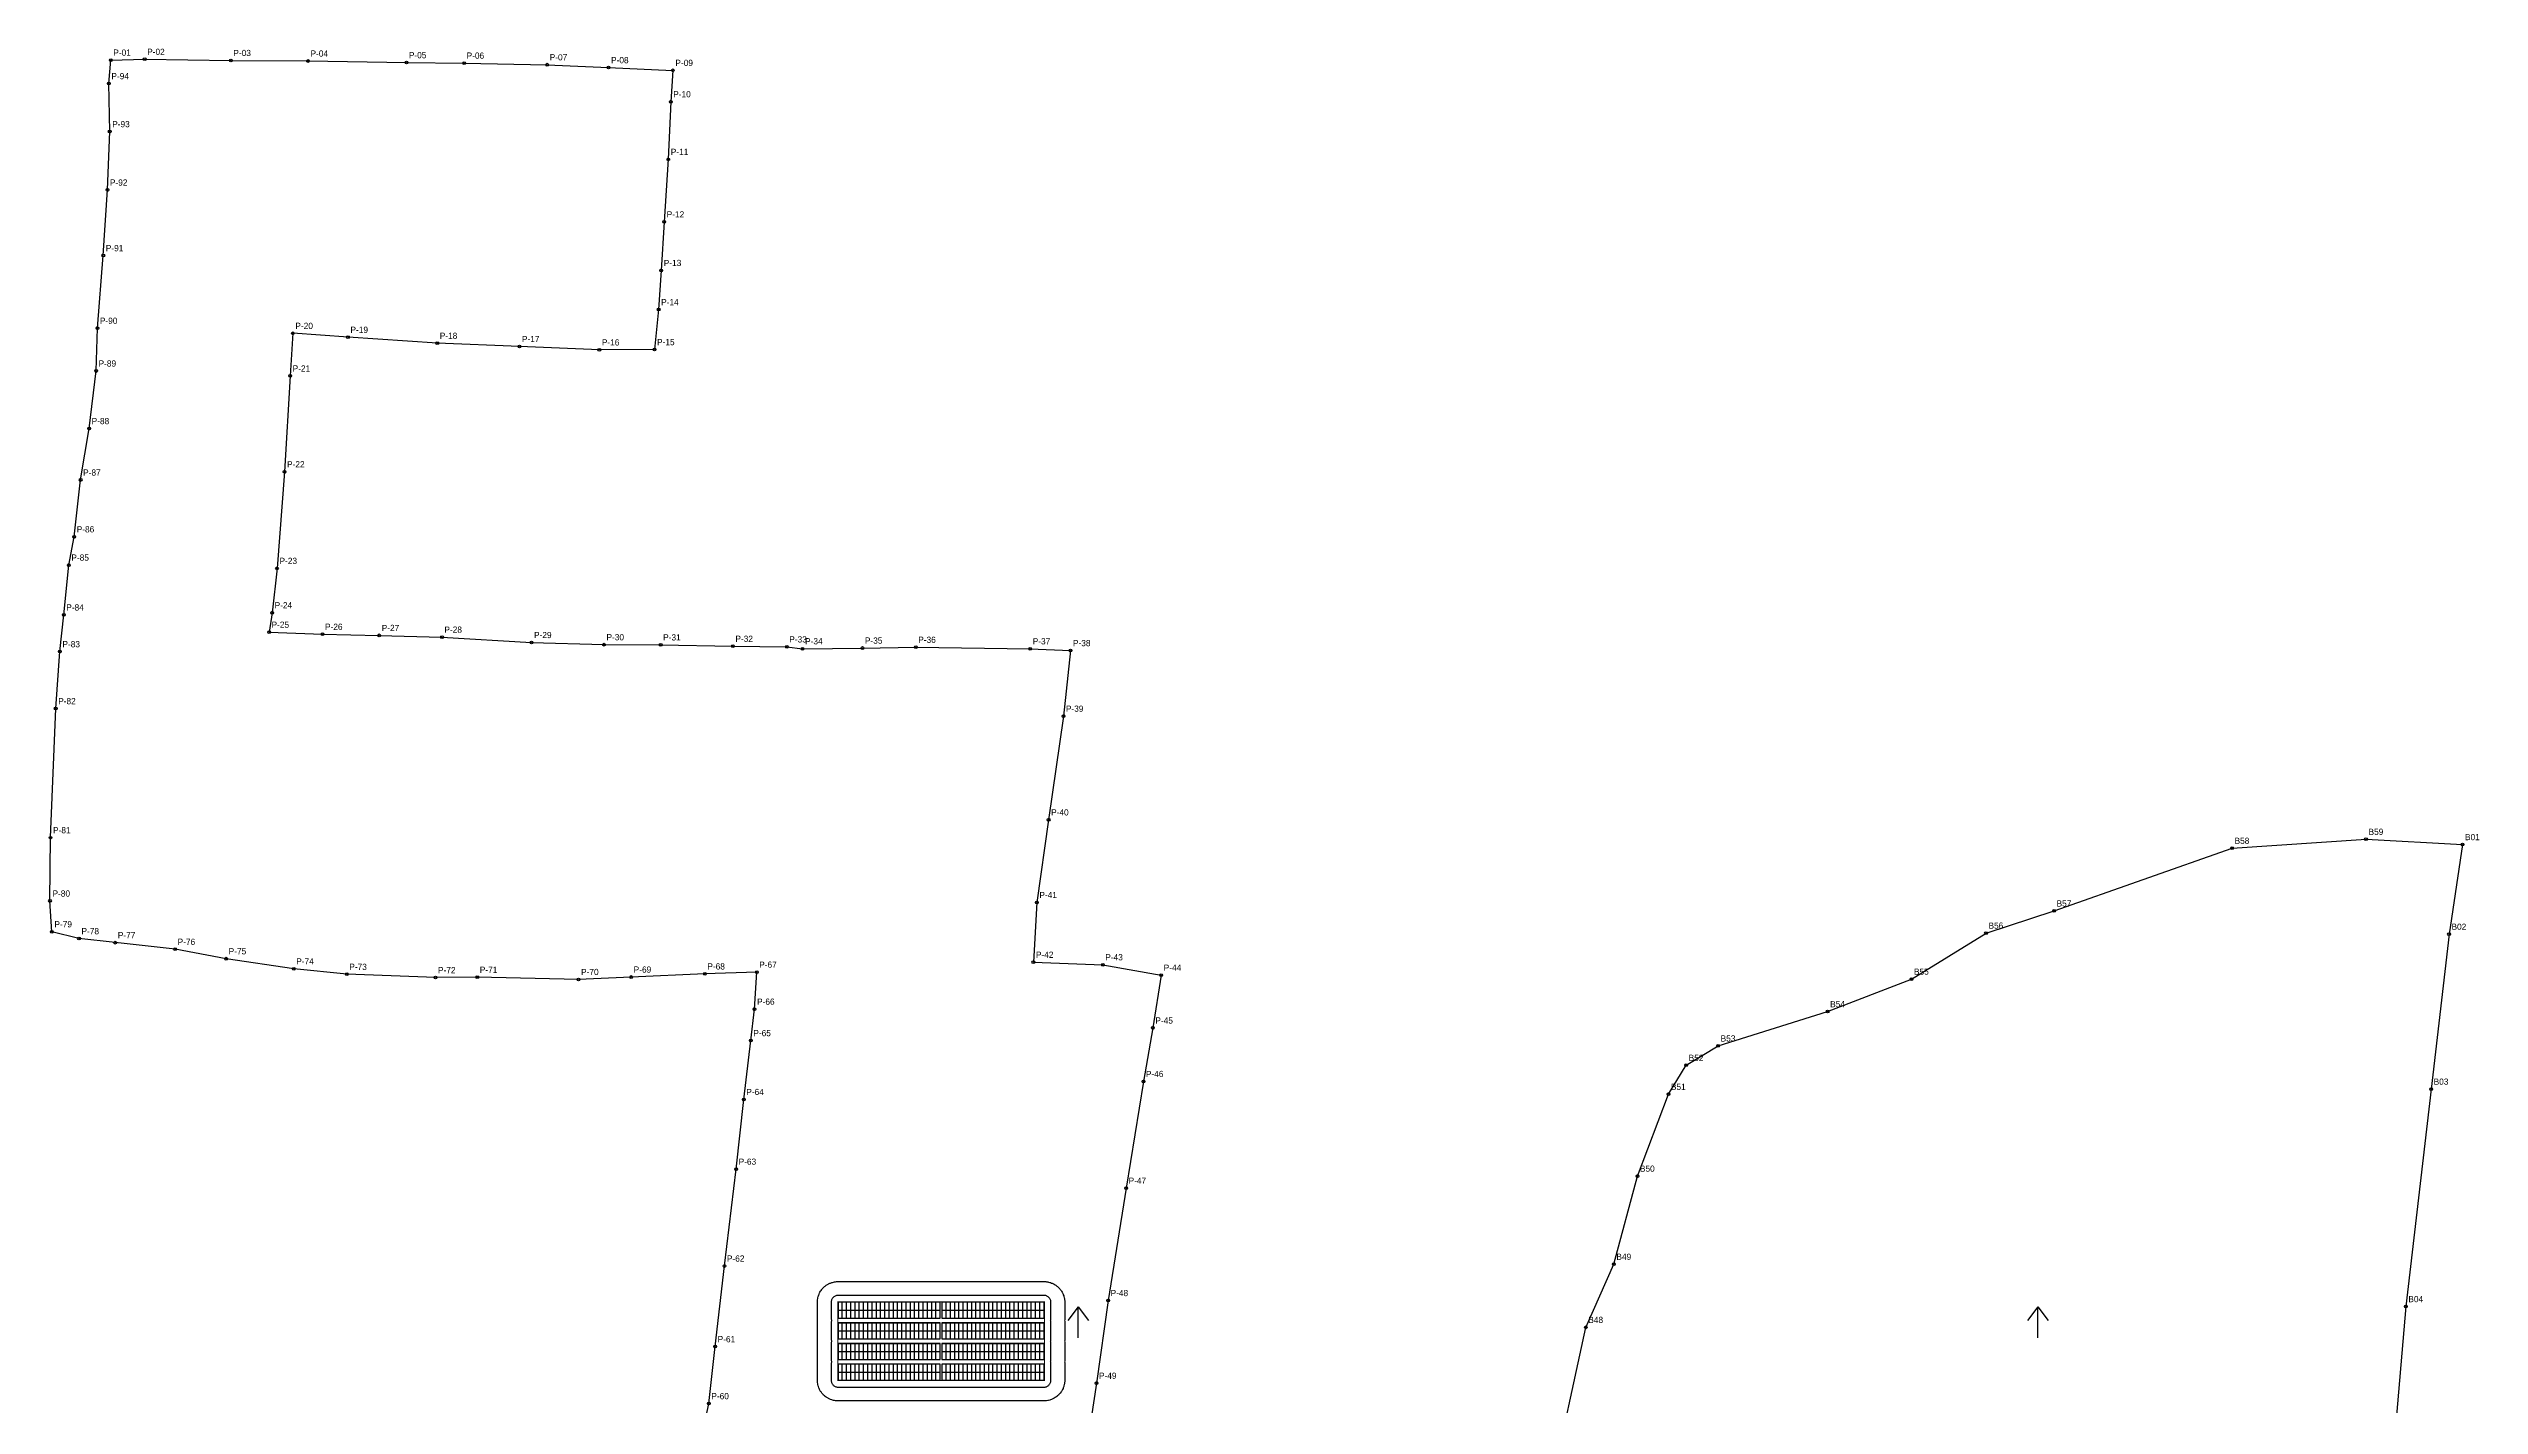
# Model space of a CAD drawing. Header units: metres. Extents: x 434302 to 507065, y 1937737 to 2381088.
# Drawn here: x 434302 to 435006, y 2380695 to 2381088 of the extents above; entities that cross this region are included whole.
import ezdxf
from ezdxf.enums import TextEntityAlignment as Align

# ---------------------------------------------------------------- set-up
doc = ezdxf.new("R2010")
doc.units = ezdxf.units.M
for name, color, linetype in [('BOUNDARY', 7, 'Continuous'), ('BOUNDARY_POINTS', 7, 'Continuous'), ('GROUP_BOUNDARY', 1, 'Continuous'), ('LIGHTNING_ARRESTER', 3, 'Continuous'), ('MODULES', 5, 'Continuous'), ('PV_TABLES', 3, 'Continuous'), ('SERVICE_ROAD', 1, 'Continuous')]:
    doc.layers.add(name, color=color, linetype=linetype)

# ---------------------------------------------------------------- blocks, each defined once
blk = doc.blocks.new('PV_TABLE_2P28')
at = {"layer": 'MODULES'}
for p, q in [((0, 2.3), (29.59992, 2.3)), ((1.23333, 0), (1.23333, 4.6)), ((2.46666, 0), (2.46666, 4.6)), ((3.69999, 0), (3.69999, 4.6)), ((4.93332, 0), (4.93332, 4.6)), ((6.16665, 0), (6.16665, 4.6)), ((7.39998, 0), (7.39998, 4.6)), ((8.63331, 0), (8.63331, 4.6)), ((9.86664, 0), (9.86664, 4.6)), ((11.09997, 0), (11.09997, 4.6)), ((12.3333, 0), (12.3333, 4.6)), ((13.56663, 0), (13.56663, 4.6)), ((14.79996, 0), (14.79996, 4.6)), ((16.03329, 0), (16.03329, 4.6)), ((17.26662, 0), (17.26662, 4.6)), ((18.49995, 0), (18.49995, 4.6)), ((19.73328, 0), (19.73328, 4.6)), ((20.96661, 0), (20.96661, 4.6)), ((22.19994, 0), (22.19994, 4.6)), ((23.43327, 0), (23.43327, 4.6)), ((24.6666, 0), (24.6666, 4.6)), ((25.89993, 0), (25.89993, 4.6)), ((27.13326, 0), (27.13326, 4.6)), ((28.36659, 0), (28.36659, 4.6))]:
    blk.add_line(p, q, dxfattribs=at)
blk.add_lwpolyline([(0, 0), (29.59992, 0), (29.59992, 4.6), (0, 4.6)], close=True, dxfattribs=at)

msp = doc.modelspace()

# ---------------------------------------------------------------- linework, layer by layer
at = {"layer": 'BOUNDARY'}
for points in [[(434488.82, 2380675.37), (434493, 2380695.5), (434494.83, 2380712.01), (434497.51, 2380735.37), (434500.91, 2380763.44), (434503.14, 2380783.64), (434505.17, 2380800.7), (434506.24, 2380809.81), (434506.88, 2380820.54), (434491.84, 2380820.03), (434470.5, 2380819.11), (434455.25, 2380818.42), (434425.9, 2380819.05), (434413.79, 2380818.95), (434388.07, 2380819.91), (434372.7, 2380821.48), (434353.12, 2380824.42), (434338.33, 2380827.15), (434320.99, 2380829.07), (434310.46, 2380830.24), (434302.62, 2380832.24), (434302.05, 2380841.15), (434302.22, 2380859.5), (434303.71, 2380896.9), (434304.93, 2380913.41), (434306.05, 2380924.05), (434307.54, 2380938.5), (434309.08, 2380946.69), (434310.94, 2380963.15), (434313.41, 2380978.06), (434315.41, 2380994.74), (434315.79, 2381007.13), (434317.51, 2381028.17), (434318.7, 2381047.19), (434319.36, 2381064.1), (434319.14, 2381078.01), (434319.69, 2381084.84), (434329.5, 2381085.07), (434329.5, 2381085.07), (434354.48, 2381084.73), (434376.84, 2381084.57), (434405.34, 2381084.1), (434422.08, 2381083.97), (434446.16, 2381083.49), (434463.94, 2381082.66), (434482.59, 2381081.86), (434481.95, 2381072.77), (434481.25, 2381056.07), (434480.06, 2381037.96), (434479.21, 2381023.88), (434478.45, 2381012.52), (434477.27, 2381000.95), (434461.27, 2381000.86), (434438.11, 2381001.84), (434414.3, 2381002.78), (434388.42, 2381004.51), (434372.46, 2381005.65), (434371.66, 2380993.3), (434370.04, 2380965.54), (434367.85, 2380937.55), (434366.43, 2380924.69), (434365.54, 2380919.06), (434381.04, 2380918.45), (434397.48, 2380918.12), (434415.65, 2380917.62), (434441.62, 2380916.06), (434462.61, 2380915.43), (434479.03, 2380915.38), (434499.98, 2380914.98), (434515.58, 2380914.8), (434520.17, 2380914.25), (434537.5, 2380914.45), (434552.96, 2380914.68), (434586.14, 2380914.24), (434597.8, 2380913.73), (434595.75, 2380894.71), (434591.47, 2380864.67), (434588.08, 2380840.72), (434587.05, 2380823.41), (434607.16, 2380822.67), (434624.1, 2380819.65), (434621.69, 2380804.35), (434618.94, 2380788.86), (434613.93, 2380757.94), (434608.71, 2380725.37), (434605.34, 2380701.41), (434598.46, 2380656.42)], [(434736.99, 2380670.78), (434747.16, 2380717.59), (434755.3, 2380735.89), (434762.11, 2380761.43), (434771.09, 2380785.13), (434776.25, 2380793.55), (434785.51, 2380799.15), (434817.24, 2380809.09), (434841.54, 2380818.52), (434863.14, 2380831.85), (434882.86, 2380838.27), (434934.45, 2380856.43), (434973.27, 2380859.03), (435001.23, 2380857.51), (434997.32, 2380831.53), (434997.32, 2380831.53), (434992.14, 2380786.63), (434984.82, 2380723.62), (434981.47, 2380685.32)]]:
    msp.add_lwpolyline(points, dxfattribs=at)
at = {"layer": 'BOUNDARY_POINTS'}
for centre in [(434319.69, 2381084.84), (434329.5, 2381085.07), (434354.48, 2381084.73), (434376.84, 2381084.57), (434405.34, 2381084.1), (434422.08, 2381083.97), (434446.16, 2381083.49), (434463.94, 2381082.66), (434482.59, 2381081.86), (434319.14, 2381078.01), (434481.95, 2381072.77), (434319.36, 2381064.1), (434481.25, 2381056.07), (434318.7, 2381047.19), (434480.06, 2381037.96), (434317.51, 2381028.17), (434479.21, 2381023.88), (434478.45, 2381012.52), (434315.79, 2381007.13), (434372.46, 2381005.65), (434388.42, 2381004.51), (434414.3, 2381002.78), (434438.11, 2381001.84), (434477.27, 2381000.95), (434315.41, 2380994.74), (434461.27, 2381000.86), (434371.66, 2380993.3), (434313.41, 2380978.06), (434310.94, 2380963.15), (434370.04, 2380965.54), (434309.08, 2380946.69), (434307.54, 2380938.5), (434367.85, 2380937.55), (434306.05, 2380924.05), (434366.43, 2380924.69), (434365.54, 2380919.06), (434381.04, 2380918.45), (434397.48, 2380918.12), (434415.65, 2380917.62), (434304.93, 2380913.41), (434441.62, 2380916.06), (434462.61, 2380915.43), (434479.03, 2380915.38), (434499.98, 2380914.98), (434515.58, 2380914.8), (434520.17, 2380914.25), (434537.5, 2380914.45), (434552.96, 2380914.68), (434586.14, 2380914.24), (434597.8, 2380913.73), (434303.71, 2380896.9), (434595.75, 2380894.71), (434591.47, 2380864.67), (434302.22, 2380859.5), (434934.45, 2380856.43), (434973.27, 2380859.03), (435001.23, 2380857.51), (434302.05, 2380841.15), (434588.08, 2380840.72), (434302.62, 2380832.24), (434863.14, 2380831.85), (434882.86, 2380838.27), (434310.46, 2380830.24), (434320.99, 2380829.07), (434338.33, 2380827.15), (434997.32, 2380831.53), (434353.12, 2380824.42), (434372.7, 2380821.48), (434388.07, 2380819.91), (434413.79, 2380818.95), (434425.9, 2380819.05), (434455.25, 2380818.42), (434470.5, 2380819.11), (434491.84, 2380820.03), (434506.88, 2380820.54), (434587.05, 2380823.41), (434607.16, 2380822.67), (434624.1, 2380819.65), (434841.54, 2380818.52), (434506.24, 2380809.81), (434621.69, 2380804.35), (434817.24, 2380809.09), (434505.17, 2380800.7), (434785.51, 2380799.15), (434776.25, 2380793.55), (434503.14, 2380783.64), (434618.94, 2380788.86), (434771.09, 2380785.13), (434992.14, 2380786.63), (434500.91, 2380763.44), (434762.11, 2380761.43), (434613.93, 2380757.94), (434497.51, 2380735.37), (434755.3, 2380735.89), (434608.71, 2380725.37), (434984.82, 2380723.62), (434747.16, 2380717.59), (434494.83, 2380712.01), (434605.34, 2380701.41), (434493, 2380695.5)]:
    msp.add_circle(centre, 0.4, dxfattribs=at)
at = {"layer": 'GROUP_BOUNDARY', "color": 150, "lineweight": 211, "true_color": 0x0080ff, "const_width": 0.3}
msp.add_lwpolyline([(434590.24, 2380702.18), (434530.34, 2380702.18), (434530.34, 2380724.95), (434590.24, 2380724.95), (434590.24, 2380702.18)], close=True, dxfattribs=at)
at = {"layer": 'LIGHTNING_ARRESTER', "lineweight": 30}
for p, q in [((434599.99, 2380723.58), (434596.99, 2380719.58)), ((434599.99, 2380714.58), (434599.99, 2380723.58)), ((434599.99, 2380723.58), (434602.99, 2380719.58)), ((434878.19, 2380723.58), (434875.19, 2380719.58)), ((434878.19, 2380714.58), (434878.19, 2380723.58)), ((434878.19, 2380723.58), (434881.19, 2380719.58))]:
    msp.add_line(p, q, dxfattribs=at)
at = {"layer": 'SERVICE_ROAD'}
for points in [[(434524.44, 2380713.06), (434524.45, 2380713.15), (434524.45, 2380713.17), (434524.46, 2380713.37), (434524.48, 2380713.56), (434524.48, 2380713.57), (434524.48, 2380713.57), (434524.46, 2380713.76), (434524.45, 2380713.96), (434524.45, 2380713.98), (434524.44, 2380714.07), (434524.44, 2380714.17), (434524.44, 2380714.27), (434524.44, 2380718.86), (434524.44, 2380718.96), (434524.44, 2380719.06), (434524.45, 2380719.15), (434524.45, 2380719.17), (434524.46, 2380719.37), (434524.48, 2380719.56), (434524.48, 2380719.57), (434524.48, 2380719.57), (434524.46, 2380719.76), (434524.45, 2380719.96), (434524.45, 2380719.98), (434524.44, 2380720.07), (434524.44, 2380720.17), (434524.44, 2380720.27), (434524.44, 2380724.83), (434524.44, 2380724.93), (434524.44, 2380725.03), (434524.45, 2380725.13), (434524.45, 2380725.15), (434524.46, 2380725.34), (434524.48, 2380725.54), (434524.54, 2380725.92), (434524.58, 2380726.12), (434524.67, 2380726.5), (434524.73, 2380726.69), (434524.86, 2380727.06), (434524.94, 2380727.24), (434525.1, 2380727.59), (434525.2, 2380727.76), (434525.4, 2380728.1), (434525.51, 2380728.26), (434525.74, 2380728.58), (434525.87, 2380728.73), (434526.13, 2380729.02), (434526.27, 2380729.16), (434526.56, 2380729.43), (434526.71, 2380729.55), (434527.03, 2380729.78), (434527.19, 2380729.89), (434527.53, 2380730.09), (434527.7, 2380730.19), (434528.05, 2380730.35), (434528.23, 2380730.43), (434528.6, 2380730.56), (434528.79, 2380730.62), (434529.17, 2380730.71), (434529.37, 2380730.75), (434529.75, 2380730.81), (434529.95, 2380730.83), (434530.14, 2380730.84), (434530.16, 2380730.84), (434530.26, 2380730.85), (434530.36, 2380730.85), (434530.46, 2380730.85), (434560.02, 2380730.85), (434560.12, 2380730.85), (434560.22, 2380730.85), (434560.29, 2380730.85), (434560.36, 2380730.85), (434560.46, 2380730.85), (434560.56, 2380730.85), (434590.12, 2380730.85), (434590.22, 2380730.85), (434590.32, 2380730.85), (434590.41, 2380730.84), (434590.43, 2380730.84), (434590.63, 2380730.83), (434590.82, 2380730.81), (434591.21, 2380730.75), (434591.4, 2380730.71), (434591.78, 2380730.62), (434591.97, 2380730.56), (434592.34, 2380730.43), (434592.52, 2380730.35), (434592.88, 2380730.19), (434593.05, 2380730.09), (434593.39, 2380729.89), (434593.55, 2380729.78), (434593.87, 2380729.55), (434594.02, 2380729.43), (434594.31, 2380729.16), (434594.45, 2380729.02), (434594.71, 2380728.73), (434594.84, 2380728.58), (434595.07, 2380728.26), (434595.18, 2380728.1), (434595.38, 2380727.76), (434595.47, 2380727.59), (434595.64, 2380727.24), (434595.72, 2380727.06), (434595.85, 2380726.69), (434595.91, 2380726.5), (434596, 2380726.12), (434596.04, 2380725.92), (434596.1, 2380725.54), (434596.12, 2380725.34), (434596.13, 2380725.15), (434596.13, 2380725.13), (434596.13, 2380725.03), (434596.14, 2380724.93), (434596.14, 2380724.83), (434596.14, 2380720.27), (434596.14, 2380720.17), (434596.13, 2380720.07), (434596.13, 2380719.98), (434596.13, 2380719.96), (434596.12, 2380719.76), (434596.1, 2380719.57), (434596.1, 2380719.57), (434596.1, 2380719.56), (434596.12, 2380719.37), (434596.13, 2380719.17), (434596.13, 2380719.15), (434596.13, 2380719.06), (434596.14, 2380718.96), (434596.14, 2380718.86), (434596.14, 2380714.27), (434596.14, 2380714.17), (434596.13, 2380714.07), (434596.13, 2380713.98), (434596.13, 2380713.96), (434596.12, 2380713.76), (434596.1, 2380713.57), (434596.1, 2380713.57), (434596.1, 2380713.56), (434596.12, 2380713.37), (434596.13, 2380713.17), (434596.13, 2380713.15), (434596.13, 2380713.06), (434596.14, 2380712.96), (434596.14, 2380712.86), (434596.14, 2380708.27), (434596.14, 2380708.17), (434596.13, 2380708.07), (434596.13, 2380707.98), (434596.13, 2380707.96), (434596.12, 2380707.76), (434596.1, 2380707.57), (434596.1, 2380707.57), (434596.1, 2380707.56), (434596.12, 2380707.37), (434596.13, 2380707.17), (434596.13, 2380707.15), (434596.13, 2380707.06), (434596.14, 2380706.96), (434596.14, 2380706.86), (434596.14, 2380702.3), (434596.14, 2380702.2), (434596.13, 2380702.1), (434596.13, 2380702), (434596.13, 2380701.99), (434596.12, 2380701.79), (434596.1, 2380701.59), (434596.04, 2380701.21), (434596, 2380701.01), (434595.91, 2380700.63), (434595.85, 2380700.44), (434595.72, 2380700.08), (434595.64, 2380699.89), (434595.47, 2380699.54), (434595.38, 2380699.37), (434595.18, 2380699.03), (434595.07, 2380698.87), (434594.84, 2380698.55), (434594.71, 2380698.4), (434594.45, 2380698.11), (434594.31, 2380697.97), (434594.02, 2380697.71), (434593.87, 2380697.58), (434593.55, 2380697.35), (434593.39, 2380697.24), (434593.05, 2380697.04), (434592.88, 2380696.94), (434592.52, 2380696.78), (434592.34, 2380696.7), (434591.97, 2380696.57), (434591.78, 2380696.51), (434591.4, 2380696.42), (434591.21, 2380696.38), (434590.82, 2380696.32), (434590.63, 2380696.3), (434590.43, 2380696.29), (434590.41, 2380696.29), (434590.32, 2380696.28), (434590.22, 2380696.28), (434590.12, 2380696.28), (434560.56, 2380696.28), (434560.46, 2380696.28), (434560.36, 2380696.28), (434560.29, 2380696.29), (434560.22, 2380696.28), (434560.12, 2380696.28), (434560.02, 2380696.28), (434530.46, 2380696.28), (434530.36, 2380696.28), (434530.26, 2380696.28), (434530.16, 2380696.29), (434530.14, 2380696.29), (434529.95, 2380696.3), (434529.75, 2380696.32), (434529.37, 2380696.38), (434529.17, 2380696.42), (434528.79, 2380696.51), (434528.6, 2380696.57), (434528.23, 2380696.7), (434528.05, 2380696.78), (434527.7, 2380696.94), (434527.53, 2380697.04), (434527.19, 2380697.24), (434527.03, 2380697.35), (434526.71, 2380697.58), (434526.56, 2380697.71), (434526.27, 2380697.97), (434526.13, 2380698.11), (434525.87, 2380698.4), (434525.74, 2380698.55), (434525.51, 2380698.87), (434525.4, 2380699.03), (434525.2, 2380699.37), (434525.1, 2380699.54), (434524.94, 2380699.89), (434524.86, 2380700.08), (434524.73, 2380700.44), (434524.67, 2380700.63), (434524.58, 2380701.01), (434524.54, 2380701.21), (434524.48, 2380701.59), (434524.46, 2380701.79), (434524.45, 2380701.99), (434524.45, 2380702), (434524.44, 2380702.1), (434524.44, 2380702.2), (434524.44, 2380702.3), (434524.44, 2380706.86), (434524.44, 2380706.96), (434524.44, 2380707.06), (434524.45, 2380707.15), (434524.45, 2380707.17), (434524.46, 2380707.37), (434524.48, 2380707.56), (434524.48, 2380707.57), (434524.48, 2380707.57), (434524.46, 2380707.76), (434524.45, 2380707.96), (434524.45, 2380707.98), (434524.44, 2380708.07), (434524.44, 2380708.17), (434524.44, 2380708.27), (434524.44, 2380712.86), (434524.44, 2380712.96), (434524.44, 2380713.06)], [(434528.44, 2380708.17), (434528.44, 2380708.15), (434528.46, 2380707.96), (434528.5, 2380707.77), (434528.56, 2380707.58), (434528.56, 2380707.57), (434528.56, 2380707.55), (434528.5, 2380707.36), (434528.46, 2380707.17), (434528.44, 2380706.98), (434528.44, 2380706.96), (434528.44, 2380706.86), (434528.44, 2380702.3), (434528.44, 2380702.2), (434528.44, 2380702.18), (434528.46, 2380701.99), (434528.5, 2380701.79), (434528.56, 2380701.61), (434528.63, 2380701.42), (434528.72, 2380701.25), (434528.83, 2380701.09), (434528.96, 2380700.94), (434529.1, 2380700.8), (434529.25, 2380700.67), (434529.41, 2380700.56), (434529.58, 2380700.47), (434529.77, 2380700.4), (434529.95, 2380700.34), (434530.15, 2380700.3), (434530.34, 2380700.28), (434530.36, 2380700.28), (434530.46, 2380700.28), (434560.02, 2380700.28), (434560.12, 2380700.28), (434560.14, 2380700.28), (434560.29, 2380700.3), (434560.44, 2380700.28), (434560.46, 2380700.28), (434560.56, 2380700.28), (434590.12, 2380700.28), (434590.22, 2380700.28), (434590.24, 2380700.28), (434590.43, 2380700.3), (434590.62, 2380700.34), (434590.81, 2380700.4), (434590.99, 2380700.47), (434591.17, 2380700.56), (434591.33, 2380700.67), (434591.48, 2380700.8), (434591.62, 2380700.94), (434591.74, 2380701.09), (434591.85, 2380701.25), (434591.95, 2380701.42), (434592.02, 2380701.61), (434592.08, 2380701.79), (434592.12, 2380701.99), (434592.13, 2380702.18), (434592.14, 2380702.2), (434592.14, 2380702.3), (434592.14, 2380706.86), (434592.14, 2380706.96), (434592.13, 2380706.98), (434592.12, 2380707.17), (434592.08, 2380707.36), (434592.02, 2380707.55), (434592.01, 2380707.57), (434592.02, 2380707.58), (434592.08, 2380707.77), (434592.12, 2380707.96), (434592.13, 2380708.15), (434592.14, 2380708.17), (434592.14, 2380708.27), (434592.14, 2380712.86), (434592.14, 2380712.96), (434592.13, 2380712.98), (434592.12, 2380713.17), (434592.08, 2380713.36), (434592.02, 2380713.55), (434592.01, 2380713.57), (434592.02, 2380713.58), (434592.08, 2380713.77), (434592.12, 2380713.96), (434592.13, 2380714.15), (434592.14, 2380714.17), (434592.14, 2380714.27), (434592.14, 2380718.86), (434592.14, 2380718.96), (434592.13, 2380718.98), (434592.12, 2380719.17), (434592.08, 2380719.36), (434592.02, 2380719.55), (434592.01, 2380719.57), (434592.02, 2380719.58), (434592.08, 2380719.77), (434592.12, 2380719.96), (434592.13, 2380720.15), (434592.14, 2380720.17), (434592.14, 2380720.27), (434592.14, 2380724.83), (434592.14, 2380724.93), (434592.13, 2380724.95), (434592.12, 2380725.14), (434592.08, 2380725.34), (434592.02, 2380725.52), (434591.95, 2380725.71), (434591.85, 2380725.88), (434591.74, 2380726.04), (434591.62, 2380726.19), (434591.48, 2380726.33), (434591.33, 2380726.46), (434591.17, 2380726.57), (434590.99, 2380726.66), (434590.81, 2380726.73), (434590.62, 2380726.79), (434590.43, 2380726.83), (434590.24, 2380726.85), (434590.22, 2380726.85), (434590.12, 2380726.85), (434560.56, 2380726.85), (434560.46, 2380726.85), (434560.44, 2380726.85), (434560.29, 2380726.83), (434560.14, 2380726.85), (434560.12, 2380726.85), (434560.02, 2380726.85), (434530.46, 2380726.85), (434530.36, 2380726.85), (434530.34, 2380726.85), (434530.15, 2380726.83), (434529.95, 2380726.79), (434529.77, 2380726.73), (434529.58, 2380726.66), (434529.41, 2380726.57), (434529.25, 2380726.46), (434529.1, 2380726.33), (434528.96, 2380726.19), (434528.83, 2380726.04), (434528.72, 2380725.88), (434528.63, 2380725.71), (434528.56, 2380725.52), (434528.5, 2380725.34), (434528.46, 2380725.14), (434528.44, 2380724.95), (434528.44, 2380724.93), (434528.44, 2380724.83), (434528.44, 2380720.27), (434528.44, 2380720.17), (434528.44, 2380720.15), (434528.46, 2380719.96), (434528.5, 2380719.77), (434528.56, 2380719.58), (434528.56, 2380719.57), (434528.56, 2380719.55), (434528.5, 2380719.36), (434528.46, 2380719.17), (434528.44, 2380718.98), (434528.44, 2380718.96), (434528.44, 2380718.86), (434528.44, 2380714.27), (434528.44, 2380714.17), (434528.44, 2380714.15), (434528.46, 2380713.96), (434528.5, 2380713.77), (434528.56, 2380713.58), (434528.56, 2380713.57), (434528.56, 2380713.55), (434528.5, 2380713.36), (434528.46, 2380713.17), (434528.44, 2380712.98), (434528.44, 2380712.96), (434528.44, 2380712.86), (434528.44, 2380708.27), (434528.44, 2380708.17)]]:
    msp.add_lwpolyline(points, close=True, dxfattribs=at)

# ---------------------------------------------------------------- block references
at = {"layer": 'PV_TABLES'}
for p in [(434530.44, 2380720.25), (434560.54, 2380720.25), (434530.44, 2380714.28), (434530.44, 2380714.25), (434530.44, 2380708.28), (434530.44, 2380708.25), (434560.54, 2380714.28), (434560.54, 2380714.25), (434560.54, 2380708.28), (434560.54, 2380708.25), (434530.44, 2380702.28), (434560.54, 2380702.28)]:
    msp.add_blockref('PV_TABLE_2P28', p, dxfattribs=at)

# ---------------------------------------------------------------- texts
at = {"layer": 'BOUNDARY_POINTS'}
for s, p in [('P-01', (434320.41, 2381085.56)), ('P-02', (434330.22, 2381085.79)), ('P-03', (434355.2, 2381085.45)), ('P-04', (434377.55, 2381085.29)), ('P-05', (434406.06, 2381084.82)), ('P-06', (434422.8, 2381084.69)), ('P-07', (434446.88, 2381084.21)), ('P-94', (434319.85, 2381078.73)), ('P-08', (434464.66, 2381083.38)), ('P-09', (434483.31, 2381082.58)), ('P-10', (434482.67, 2381073.49)), ('P-93', (434320.08, 2381064.83)), ('P-11', (434481.97, 2381056.79)), ('P-92', (434319.42, 2381047.91)), ('P-12', (434480.78, 2381038.68)), ('P-91', (434318.23, 2381028.89)), ('P-13', (434479.93, 2381024.6)), ('P-14', (434479.17, 2381013.24)), ('P-90', (434316.51, 2381007.85)), ('P-20', (434373.18, 2381006.37)), ('P-19', (434389.14, 2381005.23)), ('P-18', (434415.02, 2381003.5)), ('P-17', (434438.83, 2381002.56)), ('P-16', (434461.99, 2381001.58)), ('P-15', (434477.99, 2381001.67)), ('P-89', (434316.13, 2380995.46)), ('P-21', (434372.38, 2380994.02)), ('P-88', (434314.13, 2380978.78)), ('P-87', (434311.66, 2380963.87)), ('P-22', (434370.76, 2380966.26)), ('P-86', (434309.8, 2380947.41)), ('P-85', (434308.26, 2380939.22)), ('P-23', (434368.57, 2380938.27)), ('P-84', (434306.77, 2380924.77)), ('P-24', (434367.15, 2380925.41)), ('P-25', (434366.26, 2380919.77)), ('P-26', (434381.76, 2380919.17)), ('P-27', (434398.2, 2380918.83)), ('P-28', (434416.36, 2380918.34)), ('P-29', (434442.34, 2380916.78)), ('P-30', (434463.33, 2380916.15)), ('P-31', (434479.75, 2380916.1)), ('P-32', (434500.7, 2380915.7)), ('P-33', (434516.3, 2380915.52)), ('P-34', (434520.89, 2380914.97)), ('P-35', (434538.22, 2380915.17)), ('P-36', (434553.68, 2380915.4)), ('P-37', (434586.86, 2380914.96)), ('P-38', (434598.52, 2380914.44)), ('P-83', (434305.66, 2380914.13)), ('P-82', (434304.43, 2380897.62)), ('P-39', (434596.47, 2380895.43)), ('P-40', (434592.19, 2380865.39)), ('P-81', (434302.94, 2380860.22)), ('B59', (434973.99, 2380859.75)), ('B01', (435001.95, 2380858.23)), ('B58', (434935.17, 2380857.15)), ('P-80', (434302.78, 2380841.87)), ('P-41', (434588.79, 2380841.44)), ('B57', (434883.59, 2380838.99)), ('P-79', (434303.34, 2380832.96)), ('P-78', (434311.18, 2380830.96)), ('B56', (434863.86, 2380832.57)), ('B02', (434998.04, 2380832.25)), ('P-77', (434321.71, 2380829.79)), ('P-76', (434339.05, 2380827.87)), ('P-75', (434353.84, 2380825.14)), ('P-42', (434587.78, 2380824.13)), ('P-43', (434607.88, 2380823.4)), ('P-74', (434373.41, 2380822.2)), ('P-73', (434388.79, 2380820.63)), ('P-72', (434414.51, 2380819.67)), ('P-71', (434426.62, 2380819.77)), ('P-70', (434455.97, 2380819.14)), ('P-69', (434471.22, 2380819.83)), ('P-68', (434492.56, 2380820.75)), ('P-67', (434507.59, 2380821.26)), ('P-44', (434624.82, 2380820.37)), ('B55', (434842.26, 2380819.24)), ('P-66', (434506.97, 2380810.53)), ('B54', (434817.96, 2380809.81)), ('P-45', (434622.41, 2380805.07)), ('P-65', (434505.89, 2380801.42)), ('B53', (434786.23, 2380799.87)), ('P-46', (434619.66, 2380789.58)), ('B52', (434776.97, 2380794.27)), ('P-64', (434503.85, 2380784.36)), ('B51', (434771.81, 2380785.85)), ('B03', (434992.86, 2380787.35)), ('P-63', (434501.63, 2380764.16)), ('B50', (434762.83, 2380762.15)), ('P-47', (434614.65, 2380758.66)), ('P-62', (434498.23, 2380736.09)), ('B49', (434756.02, 2380736.61)), ('P-48', (434609.43, 2380726.09)), ('B04', (434985.54, 2380724.34)), ('B48', (434747.88, 2380718.31)), ('P-61', (434495.55, 2380712.73)), ('P-60', (434493.72, 2380696.22)), ('P-49', (434606.06, 2380702.13))]:
    msp.add_text(s, height=1.8, dxfattribs=at).set_placement(p, align=Align.BOTTOM_LEFT)

doc.saveas('drawing.dxf')
